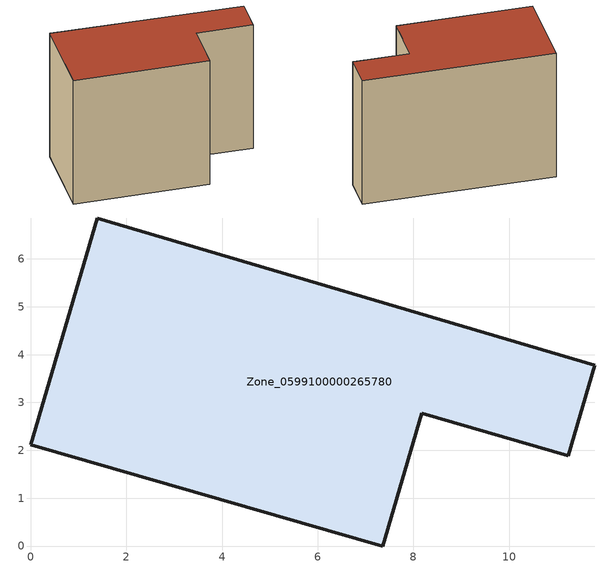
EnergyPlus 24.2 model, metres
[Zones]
Zone_0599100000265780
 floor ground (C_G): 0,2.12 1.39,6.86 11.79,3.78 11.24,1.89 8.17,2.78 7.36,0 z0
 wall outside (C_F): 1.39,6.86 0,2.12 7.36,0 8.17,2.78 11.24,1.89 11.79,3.78 1.39,6.86 z0:7.91
 roof outside (C_R): 11.79,3.78 1.39,6.86 0,2.12 7.36,0 8.17,2.78 11.24,1.89 z7.91
[BUILDING]
Pand.0599100000265780: North Axis=0; Terrain=City; Loads Convergence Tolerance Value=0.04; Temperature Convergence Tolerance Value=0.4; Solar Distribution=FullExterior; Maximum Number of Warmup Days=25; Minimum Number of Warmup Days=1
[Site:Location]
Rotterdam.The.Hague.AP_ZH_NLD Design_Conditions: Latitude=51.96; Longitude=4.45; Time Zone=1; Elevation=-4.5
[SITE:GROUNDTEMPERATURE:BUILDINGSURFACE]
18, 18, 18, 18, 18, 18, 18, 18, 18, 18, 18, 18
[MATERIAL] Thermal Absorptance=0.9; Solar Absorptance=0.7; Visible Absorptance=0.7
Name | Roughness | Thickness | Conductivity | Density | Specific Heat
G.TI.1946 | MediumSmooth | 0.15 | 1 | 540 | 1210
F.TI.1946 | Rough | 0.3 | 0.857143 | 1920 | 840
R.TI.1946 | MediumRough | 0.2 | 0.1 | 1500 | 1000
[CONSTRUCTION]
C_G: G.TI.1946
C_F: F.TI.1946
C_R: R.TI.1946
[ZONE]
Zone_0599100000265780: Type=1; Multiplier=1; Ceiling Height=Autocalculate; Volume=Autocalculate; Floor Area=autocalculate; Part of Total Floor Area=Yes
[ZONEINFILTRATION:DESIGNFLOWRATE]
Infil_Zone_0599100000265780: Zone or ZoneList or Space or SpaceList=Zone_0599100000265780; Schedule=AlwaysOn; Design Flow Rate Calculation Method=Flow/Area; Flow Rate per Floor Area=0.003; Constant Term Coefficient=1; Temperature Term Coefficient=0; Velocity Term Coefficient=0; Velocity Squared Term Coefficient=0
[HVACTEMPLATE:ZONE:IDEALLOADSAIRSYSTEM]
Zone_0599100000265780: Maximum Heating Supply Air Temperature=50; Minimum Cooling Supply Air Temperature=13; Maximum Heating Supply Air Humidity Ratio=0.0156; Minimum Cooling Supply Air Humidity Ratio=0.0077; Heating Limit=NoLimit; Cooling Limit=NoLimit; Dehumidification Control Type=ConstantSensibleHeatRatio; Cooling Sensible Heat Ratio=0.7; Dehumidification Setpoint=60; Humidification Control Type=None; Humidification Setpoint=30; Outdoor Air Method=None; Outdoor Air Flow Rate per Person=0.00944; Outdoor Air Flow Rate per Zone Floor Area=0; Outdoor Air Flow Rate per Zone=0; Demand Controlled Ventilation Type=None; Outdoor Air Economizer Type=NoEconomizer; Heat Recovery Type=None; Sensible Heat Recovery Effectiveness=0.7; Latent Heat Recovery Effectiveness=0.65
[ZONECONTROL:THERMOSTAT]
ThermostatControl_Zone_0599100000265780: Zone or ZoneList=Zone_0599100000265780; Control Type Schedule=DualSetpointControlType; Control 1=Thermostat_Zone_0599100000265780; Temperature Difference Between Cutout And Setpoint=0
[THERMOSTATSETPOINT:DUALSETPOINT]
Thermostat_Zone_0599100000265780: Heating Setpoint Temperature Schedule=HeatingSetpoint_Zone_0599100000265780; Cooling Setpoint Temperature Schedule=CoolingSetpoint_Zone_0599100000265780
[SCHEDULE:COMPACT]
HeatingSetpoint_Zone_0599100000265780: Through: 12/31, For: AllDays, Until: 24:00, 21
CoolingSetpoint_Zone_0599100000265780: Through: 12/31, For: AllDays, Until: 24:00, 24
DualSetpointControlType: Through: 12/31, For: AllDays, Until: 24:00, 4
AlwaysOn: Through: 12/31, For: AllDays, Until: 24:00, 1
